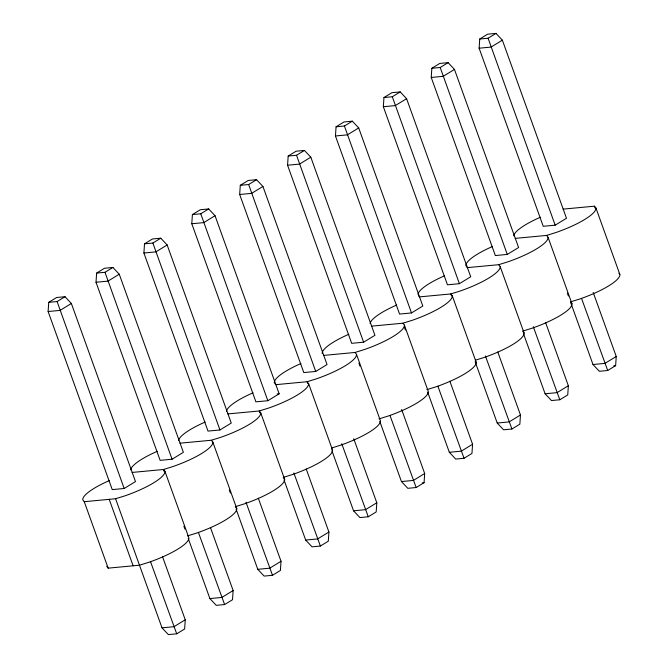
<?xml version="1.0" encoding="UTF-8"?>
<svg xmlns="http://www.w3.org/2000/svg" width="668" height="668" viewBox="0 0 668 668"><rect width="100%" height="100%" fill="white"/><g stroke="black" fill="none" stroke-linecap="round" stroke-linejoin="round"><path stroke-width="1" d="M48.121 311.522L48.739 302.337L56.655 297.502L65.013 296.717L71.367 303.489L135.487 481.578L124.173 488.492L112.241 489.611L48.121 311.522L60.062 310.395L71.367 303.489M96.008 282.263L96.626 273.087L104.542 268.244L112.9 267.459L119.255 274.231L183.374 452.32L172.06 459.233L160.128 460.352L96.008 282.263L107.949 281.136L119.255 274.231M143.896 253.005L144.513 243.828L152.438 238.985L160.788 238.2L167.15 244.972L231.262 423.061L219.947 429.975L208.015 431.094L143.896 253.005L155.836 251.886L167.15 244.972M191.791 223.747L192.401 214.57L200.325 209.727L208.675 208.942L215.038 215.714L279.149 393.803L267.843 400.716L255.902 401.835L191.791 223.747L203.723 222.628L215.038 215.714M162.549 556.761L185.253 619.795L184.635 628.98L176.711 633.815L168.361 634.6L161.998 627.828L115.589 498.745L84.252 501.693L82.765 499.798A43.545 10.02 -19.8 0 1 109.393 480.559M239.678 194.488L240.288 185.312L248.212 180.469L256.562 179.684L262.925 186.456L327.036 364.544L315.73 371.458L303.79 372.577L239.678 194.488L251.611 193.369L262.925 186.456M210.445 527.503L233.14 590.537L232.522 599.722L224.607 604.557L216.248 605.342L209.894 598.57L188.242 538.441M287.566 165.23L288.184 156.053L296.099 151.218L304.449 150.434L310.812 157.197L374.932 335.294L363.617 342.2L351.677 343.327L287.566 165.23L299.498 164.111L310.812 157.197M258.332 498.245L281.028 561.279L280.41 570.464L272.494 575.298L264.136 576.083L257.781 569.32L236.13 509.183M335.453 135.971L336.071 126.795L343.987 121.96L352.345 121.175L358.699 127.939L422.819 306.036L411.505 312.941L399.573 314.069L335.453 135.971L347.385 134.852L358.699 127.939M306.22 468.986L328.915 532.029L328.297 541.205L320.381 546.04L312.023 546.825L305.668 540.061L284.017 479.925M383.34 106.721L383.958 97.536L391.874 92.702L400.232 91.917L406.587 98.68L470.706 276.777L459.392 283.683L447.46 284.81L383.34 106.721L395.272 105.594L406.587 98.68M353.756 438.759L376.802 502.77L376.184 511.947L368.268 516.781L359.91 517.566L353.556 510.803L331.904 450.675M431.227 77.463L431.845 68.278L439.761 63.443L448.119 62.658L454.474 69.43L518.593 247.519L507.279 254.433L495.347 255.552L431.227 77.463L443.168 76.336L454.474 69.43M379.791 421.416L401.443 481.545L407.797 488.316L416.156 487.531L424.071 482.688L424.689 473.512L401.643 409.501M479.115 48.205L479.733 39.02L487.648 34.185L496.007 33.4L502.361 40.172L566.481 218.261L555.166 225.174L543.234 226.293L479.115 48.205L491.055 47.077L502.361 40.172M449.881 381.211L472.577 444.253L471.959 453.43L464.043 458.273L455.693 459.058L449.33 452.286L427.687 392.158M497.769 351.952L520.464 414.995L519.854 424.172L511.93 429.015L503.58 429.8L497.217 423.028L475.224 361.931M545.656 322.702L568.351 385.737L567.742 394.913L559.817 399.756L551.467 400.541L545.105 393.769L523.462 333.641M570.647 302.445L592.992 364.511L599.355 371.283L607.705 370.498L615.629 365.663L616.247 356.478L593.201 292.467M48.739 302.337L57.097 301.552L65.013 296.717M96.626 273.087L104.985 272.293L112.9 267.459M144.513 243.828L152.872 243.043L160.788 238.2M192.401 214.57L200.759 213.785L208.675 208.942M240.288 185.312L248.646 184.527L256.562 179.684M288.184 156.053L296.534 155.268L304.449 150.434M336.071 126.795L344.421 126.01L352.345 121.175M383.958 97.536L392.308 96.751L400.232 91.917M431.845 68.278L440.195 67.493L448.119 62.658M479.733 39.02L488.091 38.235L496.007 33.4M185.253 619.795L173.939 626.709L161.998 627.828M233.14 590.537L221.826 597.451L209.894 598.57M281.028 561.279L269.713 568.192L257.781 569.32M328.915 532.029L317.601 538.934L305.668 540.061M376.802 502.77L365.488 509.676L353.556 510.803M424.689 473.512L413.375 480.426L401.443 481.545M472.577 444.253L461.262 451.167L449.33 452.286M520.464 414.995L509.158 421.909L497.217 423.028M568.351 385.737L557.045 392.65L545.105 393.769M616.247 356.478L604.932 363.392L592.992 364.511M515.245 238.376L546.583 235.428L555.96 232.514A43.545 10.02 -19.8 0 0 595.956 208.074L594.47 206.178L563.132 209.126M466.364 266.373L467.35 267.634L498.695 264.687L508.072 261.772A43.545 10.02 -19.8 0 0 548.061 237.332L546.583 235.428M371.575 326.151L402.921 323.203L412.29 320.281A43.545 10.02 -19.8 0 0 452.286 295.849L450.808 293.945L419.462 296.893L418.477 295.623M323.688 355.409L355.034 352.462L364.402 349.539A43.545 10.02 -19.8 0 0 404.399 325.107L402.921 323.203M570.505 301.886L579.882 298.963A43.545 10.02 -19.8 0 0 619.879 274.531L595.956 208.074M180.026 443.185L211.364 440.237L220.741 437.315A43.545 10.02 -19.8 0 0 260.737 412.874L259.259 410.979L227.913 413.926M475.666 360.11L484.108 357.48A43.545 10.02 -19.8 0 0 524.104 333.04L500.173 266.59L498.695 264.687M426.844 389.653L436.221 386.739A43.545 10.02 -19.8 0 0 476.209 362.298L452.286 295.849M115.589 498.745L124.966 495.831A43.545 10.02 -19.8 0 0 164.963 471.391L163.476 469.495L132.139 472.435M378.956 418.911L388.333 415.989A43.545 10.02 -19.8 0 0 428.322 391.557L404.399 325.107M332.004 447.877L340.438 445.247A43.545 10.02 -19.8 0 0 380.434 420.815L356.512 354.366L355.034 352.462M283.182 477.428L292.551 474.505A43.545 10.02 -19.8 0 0 332.547 450.073L308.624 383.624L307.146 381.72L275.8 384.668L274.815 383.399M187.399 535.945L196.776 533.022A43.545 10.02 -19.8 0 0 236.773 508.59L212.85 442.132L211.364 440.237M277.162 393.995L279.149 393.803M613.767 365.83L615.629 365.663M422.218 482.864L424.071 482.688M106.688 566.247L108.174 568.151L139.512 565.203L148.889 562.281A43.545 10.02 -19.8 0 0 188.885 537.849L164.963 471.391M618.894 273.262L619.879 274.531M570.998 302.52L571.992 303.781A43.545 10.02 -19.8 0 1 531.995 328.222L522.618 331.144L524.104 333.04M475.224 361.029L476.209 362.298M331.562 448.804L332.547 450.073M283.675 478.063L284.66 479.332A43.545 10.02 -19.8 0 1 244.663 503.764L235.295 506.686L236.773 508.59M607.705 370.498L581.536 298.412M559.817 399.756L533.298 326.702M511.93 429.015L485.411 355.96M464.043 458.273L437.874 386.188M416.156 487.531L389.987 415.446M368.268 516.781L341.749 443.727M320.381 546.04L293.862 472.986M272.494 575.298L245.974 502.244M224.607 604.557L198.429 532.471M176.711 633.815L150.542 561.73M594.47 206.178L595.18 208.132M555.166 225.174L488.091 38.235M548.061 237.332L571.992 303.781M567.341 293.093L568.401 296.024M507.279 254.433L440.195 67.493M459.392 283.683L392.308 96.751M451.51 295.899L450.808 293.945L460.185 291.023A43.545 10.02 -19.8 0 0 500.173 266.59M411.505 312.941L344.421 126.01M404.324 327.111L405.384 330.042M363.617 342.2L296.534 155.268M358.9 363.208L359.96 366.147M315.73 371.458L248.646 184.527M307.848 383.674L307.146 381.72L316.515 378.798A43.545 10.02 -19.8 0 0 356.512 354.366M267.843 400.716L200.759 213.785M260.737 412.874L284.66 479.332M259.961 412.933L259.259 410.979L268.628 408.056A43.545 10.02 -19.8 0 0 308.624 383.624M219.947 429.975L152.872 243.043M229.308 490.07L230.368 493.009M172.06 459.233L104.985 272.293M164.186 471.449L163.476 469.495L172.853 466.573A43.545 10.02 -19.8 0 0 212.85 442.132M183.884 526.175L184.944 529.106M124.173 488.492L57.097 301.552M109.21 499.347L133.132 565.804M84.252 501.693L108.174 568.151M513.775 235.779A43.545 10.02 -19.8 0 1 540.387 217.25M465.872 265.739A43.545 10.02 -19.8 0 1 492.5 246.5M130.669 469.838A43.545 10.02 -19.8 0 1 157.281 451.309M418.001 294.296A43.545 10.02 -19.8 0 1 444.612 275.759M178.556 440.588A43.545 10.02 -19.8 0 1 205.168 422.051M370.114 323.554A43.545 10.02 -19.8 0 1 396.725 305.017M226.452 411.329A43.545 10.02 -19.8 0 1 253.055 392.792M322.21 353.506A43.545 10.02 -19.8 0 1 348.83 334.276M274.323 382.764A43.545 10.02 -19.8 0 1 300.942 363.534"/></g></svg>
